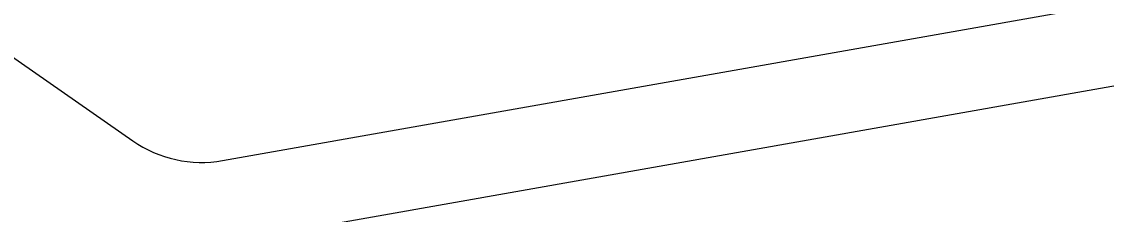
# Model space of a CAD drawing. Header units: millimetres. Extents: x -85420 to 1195317, y -69347 to 470418.
# Drawn here: x 702705.393 to 702710.351, y 53422.269 to 53423.152 of the extents above; entities that cross this region are included whole.
import ezdxf
from ezdxf import colors
from ezdxf.entities.mleader import LeaderData, LeaderLine
from ezdxf.enums import TextEntityAlignment as Align
from ezdxf.math import Vec2, Vec3

# ---------------------------------------------------------------- set-up
doc = ezdxf.new("R2018")
doc.units = ezdxf.units.MM
doc.linetypes.add('ГОСТ 2.303 4', pattern=[7, 5, -2, 0])
for name, color, linetype, lineweight in [('АР_Маркер экспликации', 239, 'Continuous', 13), ('АР_Номер помещения', 250, 'Continuous', 9), ('АР_Размеры', 175, 'Continuous', 9), ('АР_Сущ Несущая стена', 250, 'Continuous', 50)]:
    doc.layers.add(name, color=color, linetype=linetype, lineweight=lineweight)
doc.layers.add('АР_Названия помещений', color=124, linetype='Continuous', lineweight=5, plot=False)
doc.layers.add('АР_Помещения_площадь', color=19, linetype='Continuous', lineweight=9, plot=False)
doc.layers.add('ПБ_граница', color=7, linetype='ГОСТ 2.303 4', lineweight=40, true_color=0xdb0000)
doc.styles.add('ISOCPEUR', font='', dxfattribs={"height": 250})
doc.styles.get("Standard").update_dxf_attribs({"font": 'GOST.TTF'})
doc.styles.add('ГОСТ 2.304', font='CS_Gost2304.shx', dxfattribs={"oblique": 10})
doc.styles.get('ISOCPEUR').set_extended_font_data('ISOCPEUR', italic=True)

# ---------------------------------------------------------------- blocks, each defined once
blk = doc.blocks.new('_DotSmall')
at = {"color": 0, "linetype": 'ByBlock', "const_width": 0.5}
blk.add_lwpolyline([(-0.0625, 0, 1), (0.0625, 0, 1)], format="xyb", close=True, dxfattribs=at)
blk = doc.blocks.new('*U526')
at = {"color": 7, "style": 'ISOCPEUR', "width": 0.7, "flags": 1}
blk.add_attdef('КАТЕГОРИЯ', (-499.1655, -2092.1864), '', height=250, dxfattribs=at)
at = {"layer": 'АР_Номер помещения', "color": 7, "style": 'ISOCPEUR', "width": 0.7}
blk.add_attdef('НОМЕР_ПОМЕЩЕНИЯ', text='', height=300, dxfattribs=at).set_placement((-13874.5004, 6637.5515), align=Align.MIDDLE_CENTER)
at = {"layer": 'АР_Помещения_площадь', "color": 7, "lineweight": 30, "width": 0.7, "flags": 104}
blk.add_attdef('ИМЯ_ПОМЕЩЕНИЯ', text='', height=100, dxfattribs=at).set_placement((157.6277, 1217.1414), align=Align.MIDDLE_CENTER)
at = {"layer": 'АР_Помещения_площадь', "color": 7, "style": 'ISOCPEUR', "width": 0.7}
blk.add_attdef('ПЛОЩАДЬ_ПОМЕЩЕНИЯ', text='', height=200, dxfattribs=at).set_placement((-12654.5821, 407.6716), align=Align.MIDDLE_RIGHT)
blk = doc.blocks.new('*U524')
at = {"color": 7, "style": 'ISOCPEUR', "width": 0.7, "flags": 1}
blk.add_attdef('КАТЕГОРИЯ', (-499.1655, -2092.1864), '', height=250, dxfattribs=at)
at = {"layer": 'АР_Номер помещения', "color": 7, "style": 'ISOCPEUR', "width": 0.7}
blk.add_attdef('НОМЕР_ПОМЕЩЕНИЯ', text='', height=300, dxfattribs=at).set_placement((-17424.9012, 1870.773), align=Align.MIDDLE_CENTER)
at = {"layer": 'АР_Помещения_площадь', "color": 7, "lineweight": 30, "width": 0.7, "flags": 104}
blk.add_attdef('ИМЯ_ПОМЕЩЕНИЯ', text='', height=100, dxfattribs=at).set_placement((157.6277, 1217.1414), align=Align.MIDDLE_CENTER)
at = {"layer": 'АР_Помещения_площадь', "color": 7, "style": 'ISOCPEUR', "width": 0.7}
blk.add_attdef('ПЛОЩАДЬ_ПОМЕЩЕНИЯ', text='', height=200, dxfattribs=at).set_placement((-12452.8113, 399.3563), align=Align.MIDDLE_RIGHT)

msp = doc.modelspace()

# ---------------------------------------------------------------- linework, layer by layer
at = {"layer": 'АР_Размеры', "color": 5, "lineweight": 9, "ltscale": 100, "transparency": 33554687}
for points in [[(702750.7547, 53433.7881), (702711.1325, 53426.7656), (702710.7374, 53426.2002), (702710.8438, 53425.6), (702711.8043, 53425.7702), (702712.2085, 53423.4893, -0.414362), (702711.9616, 53423.1359), (702705.3588, 53421.9657, -0.414326), (702704.1574, 53422.8053), (702703.8808, 53424.366), (702704.9612, 53424.5575), (702704.8549, 53425.1577), (702704.1695, 53425.5315), (702700.808, 53424.9357, 0.551224), (702700.6131, 53424.4586), (702702.423, 53421.9315, -0.267349), (702702.5234, 53420.9021)], [(702750.7547, 53433.7881), (702711.1325, 53426.7656), (702710.7374, 53426.2002), (702710.8438, 53425.6), (702711.8043, 53425.7702), (702712.2085, 53423.4893, -0.414362), (702711.9616, 53423.1359), (702705.3588, 53421.9657, -0.414326), (702704.1574, 53422.8053), (702703.8808, 53424.366), (702704.9612, 53424.5575), (702704.8549, 53425.1577), (702704.1695, 53425.5315), (702700.808, 53424.9357, 0.551224), (702700.6131, 53424.4586), (702702.423, 53421.9315, -0.267349), (702702.5234, 53420.9021)], [(702750.7547, 53433.7881), (702711.1325, 53426.7656), (702710.7374, 53426.2002), (702710.8438, 53425.6), (702711.8043, 53425.7702), (702712.2085, 53423.4893, -0.414362), (702711.9616, 53423.1359), (702705.3588, 53421.9657, -0.414326), (702704.1574, 53422.8053), (702703.8808, 53424.366), (702704.9612, 53424.5575), (702704.8549, 53425.1577), (702704.1695, 53425.5315), (702700.808, 53424.9357, 0.551224), (702700.6131, 53424.4586), (702702.423, 53421.9315, -0.267349), (702702.5234, 53420.9021)], [(702750.7547, 53433.7881), (702711.1325, 53426.7656), (702710.7374, 53426.2002), (702710.8438, 53425.6), (702711.8043, 53425.7702), (702712.2085, 53423.4893, -0.414362), (702711.9616, 53423.1359), (702705.3588, 53421.9657, -0.414326), (702704.1574, 53422.8053), (702703.8808, 53424.366), (702704.9612, 53424.5575), (702704.8549, 53425.1577), (702704.1695, 53425.5315), (702700.808, 53424.9357, 0.551224), (702700.6131, 53424.4586), (702702.423, 53421.9315, -0.267349), (702702.5234, 53420.9021)], [(702750.7547, 53433.7881), (702711.1325, 53426.7656), (702710.7374, 53426.2002), (702710.8438, 53425.6), (702711.8043, 53425.7702), (702712.2085, 53423.4893, -0.414362), (702711.9616, 53423.1359), (702705.3588, 53421.9657, -0.414326), (702704.1574, 53422.8053), (702703.8808, 53424.366), (702704.9612, 53424.5575), (702704.8549, 53425.1577), (702704.1695, 53425.5315), (702700.808, 53424.9357, 0.551224), (702700.6131, 53424.4586), (702702.423, 53421.9315, -0.267349), (702702.5234, 53420.9021)], [(702750.7547, 53433.7881), (702711.1325, 53426.7656), (702710.7374, 53426.2002), (702710.8438, 53425.6), (702711.8043, 53425.7702), (702712.2085, 53423.4893, -0.414362), (702711.9616, 53423.1359), (702705.3588, 53421.9657, -0.414326), (702704.1574, 53422.8053), (702703.8808, 53424.366), (702704.9612, 53424.5575), (702704.8549, 53425.1577), (702704.1695, 53425.5315), (702700.808, 53424.9357, 0.551224), (702700.6131, 53424.4586), (702702.423, 53421.9315, -0.267349), (702702.5234, 53420.9021)], [(702750.7547, 53433.7881), (702711.1325, 53426.7656), (702710.7374, 53426.2002), (702710.8438, 53425.6), (702711.8043, 53425.7702), (702712.2085, 53423.4893, -0.414362), (702711.9616, 53423.1359), (702705.3588, 53421.9657, -0.414326), (702704.1574, 53422.8053), (702703.8808, 53424.366), (702704.9612, 53424.5575), (702704.8549, 53425.1577), (702704.1695, 53425.5315), (702700.808, 53424.9357, 0.551224), (702700.6131, 53424.4586), (702702.423, 53421.9315, -0.267349), (702702.5234, 53420.9021)], [(702750.7547, 53433.7881), (702711.1325, 53426.7656), (702710.7374, 53426.2002), (702710.8438, 53425.6), (702711.8043, 53425.7702), (702712.2085, 53423.4893, -0.414362), (702711.9616, 53423.1359), (702705.3588, 53421.9657, -0.414326), (702704.1574, 53422.8053), (702703.8808, 53424.366), (702704.9612, 53424.5575), (702704.8549, 53425.1577), (702704.1695, 53425.5315), (702700.808, 53424.9357, 0.551224), (702700.6131, 53424.4586), (702702.423, 53421.9315, -0.267349), (702702.5234, 53420.9021)], [(702750.7547, 53433.7881), (702711.1325, 53426.7656), (702710.7374, 53426.2002), (702710.8438, 53425.6), (702711.8043, 53425.7702), (702712.2085, 53423.4893, -0.414362), (702711.9616, 53423.1359), (702705.3588, 53421.9657, -0.414326), (702704.1574, 53422.8053), (702703.8808, 53424.366), (702704.9612, 53424.5575), (702704.8549, 53425.1577), (702704.1695, 53425.5315), (702700.808, 53424.9357, 0.551224), (702700.6131, 53424.4586), (702702.423, 53421.9315, -0.267349), (702702.5234, 53420.9021)], [(702750.7547, 53433.7881), (702711.1325, 53426.7656), (702710.7374, 53426.2002), (702710.8438, 53425.6), (702711.8043, 53425.7702), (702712.2085, 53423.4893, -0.414362), (702711.9616, 53423.1359), (702705.3588, 53421.9657, -0.414326), (702704.1574, 53422.8053), (702703.8808, 53424.366), (702704.9612, 53424.5575), (702704.8549, 53425.1577), (702704.1695, 53425.5315), (702700.808, 53424.9357, 0.551224), (702700.6131, 53424.4586), (702702.423, 53421.9315, -0.267349), (702702.5234, 53420.9021)], [(702750.7547, 53433.7881), (702711.1325, 53426.7656), (702710.7374, 53426.2002), (702710.8438, 53425.6), (702711.8043, 53425.7702), (702712.2085, 53423.4893, -0.414362), (702711.9616, 53423.1359), (702705.3588, 53421.9657, -0.414326), (702704.1574, 53422.8053), (702703.8808, 53424.366), (702704.9612, 53424.5575), (702704.8549, 53425.1577), (702704.1695, 53425.5315), (702700.808, 53424.9357, 0.551224), (702700.6131, 53424.4586), (702702.423, 53421.9315, -0.267349), (702702.5234, 53420.9021)], [(702750.7547, 53433.7881), (702711.1325, 53426.7656), (702710.7374, 53426.2002), (702710.8438, 53425.6), (702711.8043, 53425.7702), (702712.2085, 53423.4893, -0.414362), (702711.9616, 53423.1359), (702705.3588, 53421.9657, -0.414326), (702704.1574, 53422.8053), (702703.8808, 53424.366), (702704.9612, 53424.5575), (702704.8549, 53425.1577), (702704.1695, 53425.5315), (702700.808, 53424.9357, 0.551224), (702700.6131, 53424.4586), (702702.423, 53421.9315, -0.267349), (702702.5234, 53420.9021)], [(702750.7547, 53433.7881), (702711.1325, 53426.7656), (702710.7374, 53426.2002), (702710.8438, 53425.6), (702711.8043, 53425.7702), (702712.2085, 53423.4893, -0.414362), (702711.9616, 53423.1359), (702705.3588, 53421.9657, -0.414326), (702704.1574, 53422.8053), (702703.8808, 53424.366), (702704.9612, 53424.5575), (702704.8549, 53425.1577), (702704.1695, 53425.5315), (702700.808, 53424.9357, 0.551224), (702700.6131, 53424.4586), (702702.423, 53421.9315, -0.267349), (702702.5234, 53420.9021)], [(702750.7547, 53433.7881), (702711.1325, 53426.7656), (702710.7374, 53426.2002), (702710.8438, 53425.6), (702711.8043, 53425.7702), (702712.2085, 53423.4893, -0.414362), (702711.9616, 53423.1359), (702705.3588, 53421.9657, -0.414326), (702704.1574, 53422.8053), (702703.8808, 53424.366), (702704.9612, 53424.5575), (702704.8549, 53425.1577), (702704.1695, 53425.5315), (702700.808, 53424.9357, 0.551224), (702700.6131, 53424.4586), (702702.423, 53421.9315, -0.267349), (702702.5234, 53420.9021)], [(702750.7547, 53433.7881), (702711.1325, 53426.7656), (702710.7374, 53426.2002), (702710.8438, 53425.6), (702711.8043, 53425.7702), (702712.2085, 53423.4893, -0.414362), (702711.9616, 53423.1359), (702705.3588, 53421.9657, -0.414326), (702704.1574, 53422.8053), (702703.8808, 53424.366), (702704.9612, 53424.5575), (702704.8549, 53425.1577), (702704.1695, 53425.5315), (702700.808, 53424.9357, 0.551224), (702700.6131, 53424.4586), (702702.423, 53421.9315, -0.267349), (702702.5234, 53420.9021)], [(702750.7547, 53433.7881), (702711.1325, 53426.7656), (702710.7374, 53426.2002), (702710.8438, 53425.6), (702711.8043, 53425.7702), (702712.2085, 53423.4893, -0.414362), (702711.9616, 53423.1359), (702705.3588, 53421.9657, -0.414326), (702704.1574, 53422.8053), (702703.8808, 53424.366), (702704.9612, 53424.5575), (702704.8549, 53425.1577), (702704.1695, 53425.5315), (702700.808, 53424.9357, 0.551224), (702700.6131, 53424.4586), (702702.423, 53421.9315, -0.267349), (702702.5234, 53420.9021)], [(702750.7547, 53433.7881), (702711.1325, 53426.7656), (702710.7374, 53426.2002), (702710.8438, 53425.6), (702711.8043, 53425.7702), (702712.2085, 53423.4893, -0.414362), (702711.9616, 53423.1359), (702705.3588, 53421.9657, -0.414326), (702704.1574, 53422.8053), (702703.8808, 53424.366), (702704.9612, 53424.5575), (702704.8549, 53425.1577), (702704.1695, 53425.5315), (702700.808, 53424.9357, 0.551224), (702700.6131, 53424.4586), (702702.423, 53421.9315, -0.267349), (702702.5234, 53420.9021)], [(702750.7547, 53433.7881), (702711.1325, 53426.7656), (702710.7374, 53426.2002), (702710.8438, 53425.6), (702711.8043, 53425.7702), (702712.2085, 53423.4893, -0.414362), (702711.9616, 53423.1359), (702705.3588, 53421.9657, -0.414326), (702704.1574, 53422.8053), (702703.8808, 53424.366), (702704.9612, 53424.5575), (702704.8549, 53425.1577), (702704.1695, 53425.5315), (702700.808, 53424.9357, 0.551224), (702700.6131, 53424.4586), (702702.423, 53421.9315, -0.267349), (702702.5234, 53420.9021)], [(702750.7547, 53433.7881), (702711.1325, 53426.7656), (702710.7374, 53426.2002), (702710.8438, 53425.6), (702711.8043, 53425.7702), (702712.2085, 53423.4893, -0.414362), (702711.9616, 53423.1359), (702705.3588, 53421.9657, -0.414326), (702704.1574, 53422.8053), (702703.8808, 53424.366), (702704.9612, 53424.5575), (702704.8549, 53425.1577), (702704.1695, 53425.5315), (702700.808, 53424.9357, 0.551224), (702700.6131, 53424.4586), (702702.423, 53421.9315, -0.267349), (702702.5234, 53420.9021)], [(702750.7547, 53433.7881), (702711.1325, 53426.7656), (702710.7374, 53426.2002), (702710.8438, 53425.6), (702711.8043, 53425.7702), (702712.2085, 53423.4893, -0.414362), (702711.9616, 53423.1359), (702705.3588, 53421.9657, -0.414326), (702704.1574, 53422.8053), (702703.8808, 53424.366), (702704.9612, 53424.5575), (702704.8549, 53425.1577), (702704.1695, 53425.5315), (702700.808, 53424.9357, 0.551224), (702700.6131, 53424.4586), (702702.423, 53421.9315, -0.267349), (702702.5234, 53420.9021)], [(702750.7547, 53433.7881), (702711.1325, 53426.7656), (702710.7374, 53426.2002), (702710.8438, 53425.6), (702711.8043, 53425.7702), (702712.2085, 53423.4893, -0.414362), (702711.9616, 53423.1359), (702705.3588, 53421.9657, -0.414326), (702704.1574, 53422.8053), (702703.8808, 53424.366), (702704.9612, 53424.5575), (702704.8549, 53425.1577), (702704.1695, 53425.5315), (702700.808, 53424.9357, 0.551224), (702700.6131, 53424.4586), (702702.423, 53421.9315, -0.267349), (702702.5234, 53420.9021)], [(702750.7547, 53433.7881), (702711.1325, 53426.7656), (702710.7374, 53426.2002), (702710.8438, 53425.6), (702711.8043, 53425.7702), (702712.2085, 53423.4893, -0.414362), (702711.9616, 53423.1359), (702705.3588, 53421.9657, -0.414326), (702704.1574, 53422.8053), (702703.8808, 53424.366), (702704.9612, 53424.5575), (702704.8549, 53425.1577), (702704.1695, 53425.5315), (702700.808, 53424.9357, 0.551224), (702700.6131, 53424.4586), (702702.423, 53421.9315, -0.267349), (702702.5234, 53420.9021)], [(702750.7547, 53433.7881), (702711.1325, 53426.7656), (702710.7374, 53426.2002), (702710.8438, 53425.6), (702711.8043, 53425.7702), (702712.2085, 53423.4893, -0.414362), (702711.9616, 53423.1359), (702705.3588, 53421.9657, -0.414326), (702704.1574, 53422.8053), (702703.8808, 53424.366), (702704.9612, 53424.5575), (702704.8549, 53425.1577), (702704.1695, 53425.5315), (702700.808, 53424.9357, 0.551224), (702700.6131, 53424.4586), (702702.423, 53421.9315, -0.267349), (702702.5234, 53420.9021)], [(702750.7547, 53433.7881), (702711.1325, 53426.7656), (702710.7374, 53426.2002), (702710.8438, 53425.6), (702711.8043, 53425.7702), (702712.2085, 53423.4893, -0.414362), (702711.9616, 53423.1359), (702705.3588, 53421.9657, -0.414326), (702704.1574, 53422.8053), (702703.8808, 53424.366), (702704.9612, 53424.5575), (702704.8549, 53425.1577), (702704.1695, 53425.5315), (702700.808, 53424.9357, 0.551224), (702700.6131, 53424.4586), (702702.423, 53421.9315, -0.267349), (702702.5234, 53420.9021)], [(702750.7547, 53433.7881), (702711.1325, 53426.7656), (702710.7374, 53426.2002), (702710.8438, 53425.6), (702711.8043, 53425.7702), (702712.2085, 53423.4893, -0.414362), (702711.9616, 53423.1359), (702705.3588, 53421.9657, -0.414326), (702704.1574, 53422.8053), (702703.8808, 53424.366), (702704.9612, 53424.5575), (702704.8549, 53425.1577), (702704.1695, 53425.5315), (702700.808, 53424.9357, 0.551224), (702700.6131, 53424.4586), (702702.423, 53421.9315, -0.267349), (702702.5234, 53420.9021)], [(702750.7547, 53433.7881), (702711.1325, 53426.7656), (702710.7374, 53426.2002), (702710.8438, 53425.6), (702711.8043, 53425.7702), (702712.2085, 53423.4893, -0.414362), (702711.9616, 53423.1359), (702705.3588, 53421.9657, -0.414326), (702704.1574, 53422.8053), (702703.8808, 53424.366), (702704.9612, 53424.5575), (702704.8549, 53425.1577), (702704.1695, 53425.5315), (702700.808, 53424.9357, 0.551224), (702700.6131, 53424.4586), (702702.423, 53421.9315, -0.267349), (702702.5234, 53420.9021)], [(702750.7547, 53433.7881), (702711.1325, 53426.7656), (702710.7374, 53426.2002), (702710.8438, 53425.6), (702711.8043, 53425.7702), (702712.2085, 53423.4893, -0.414362), (702711.9616, 53423.1359), (702705.3588, 53421.9657, -0.414326), (702704.1574, 53422.8053), (702703.8808, 53424.366), (702704.9612, 53424.5575), (702704.8549, 53425.1577), (702704.1695, 53425.5315), (702700.808, 53424.9357, 0.551224), (702700.6131, 53424.4586), (702702.423, 53421.9315, -0.267349), (702702.5234, 53420.9021)], [(702750.7547, 53433.7881), (702711.1325, 53426.7656), (702710.7374, 53426.2002), (702710.8438, 53425.6), (702711.8043, 53425.7702), (702712.2085, 53423.4893, -0.414362), (702711.9616, 53423.1359), (702705.3588, 53421.9657, -0.414326), (702704.1574, 53422.8053), (702703.8808, 53424.366), (702704.9612, 53424.5575), (702704.8549, 53425.1577), (702704.1695, 53425.5315), (702700.808, 53424.9357, 0.551224), (702700.6131, 53424.4586), (702702.423, 53421.9315, -0.267349), (702702.5234, 53420.9021)], [(702750.7547, 53433.7881), (702711.1325, 53426.7656), (702710.7374, 53426.2002), (702710.8438, 53425.6), (702711.8043, 53425.7702), (702712.2085, 53423.4893, -0.414362), (702711.9616, 53423.1359), (702705.3588, 53421.9657, -0.414326), (702704.1574, 53422.8053), (702703.8808, 53424.366), (702704.9612, 53424.5575), (702704.8549, 53425.1577), (702704.1695, 53425.5315), (702700.808, 53424.9357, 0.551224), (702700.6131, 53424.4586), (702702.423, 53421.9315, -0.267349), (702702.5234, 53420.9021)], [(702750.7547, 53433.7881), (702711.1325, 53426.7656), (702710.7374, 53426.2002), (702710.8438, 53425.6), (702711.8043, 53425.7702), (702712.2085, 53423.4893, -0.414362), (702711.9616, 53423.1359), (702705.3588, 53421.9657, -0.414326), (702704.1574, 53422.8053), (702703.8808, 53424.366), (702704.9612, 53424.5575), (702704.8549, 53425.1577), (702704.1695, 53425.5315), (702700.808, 53424.9357, 0.551224), (702700.6131, 53424.4586), (702702.423, 53421.9315, -0.267349), (702702.5234, 53420.9021)], [(702750.7547, 53433.7881), (702711.1325, 53426.7656), (702710.7374, 53426.2002), (702710.8438, 53425.6), (702711.8043, 53425.7702), (702712.2085, 53423.4893, -0.414362), (702711.9616, 53423.1359), (702705.3588, 53421.9657, -0.414326), (702704.1574, 53422.8053), (702703.8808, 53424.366), (702704.9612, 53424.5575), (702704.8549, 53425.1577), (702704.1695, 53425.5315), (702700.808, 53424.9357, 0.551224), (702700.6131, 53424.4586), (702702.423, 53421.9315, -0.267349), (702702.5234, 53420.9021)], [(702750.7547, 53433.7881), (702711.1325, 53426.7656), (702710.7374, 53426.2002), (702710.8438, 53425.6), (702711.8043, 53425.7702), (702712.2085, 53423.4893, -0.414362), (702711.9616, 53423.1359), (702705.3588, 53421.9657, -0.414326), (702704.1574, 53422.8053), (702703.8808, 53424.366), (702704.9612, 53424.5575), (702704.8549, 53425.1577), (702704.1695, 53425.5315), (702700.808, 53424.9357, 0.551224), (702700.6131, 53424.4586), (702702.423, 53421.9315, -0.267349), (702702.5234, 53420.9021)], [(702750.7547, 53433.7881), (702711.1325, 53426.7656), (702710.7374, 53426.2002), (702710.8438, 53425.6), (702711.8043, 53425.7702), (702712.2085, 53423.4893, -0.414362), (702711.9616, 53423.1359), (702705.3588, 53421.9657, -0.414326), (702704.1574, 53422.8053), (702703.8808, 53424.366), (702704.9612, 53424.5575), (702704.8549, 53425.1577), (702704.1695, 53425.5315), (702700.808, 53424.9357, 0.551224), (702700.6131, 53424.4586), (702702.423, 53421.9315, -0.267349), (702702.5234, 53420.9021)], [(702750.7547, 53433.7881), (702711.1325, 53426.7656), (702710.7374, 53426.2002), (702710.8438, 53425.6), (702711.8043, 53425.7702), (702712.2085, 53423.4893, -0.414362), (702711.9616, 53423.1359), (702705.3588, 53421.9657, -0.414326), (702704.1574, 53422.8053), (702703.8808, 53424.366), (702704.9612, 53424.5575), (702704.8549, 53425.1577), (702704.1695, 53425.5315), (702700.808, 53424.9357, 0.551224), (702700.6131, 53424.4586), (702702.423, 53421.9315, -0.267349), (702702.5234, 53420.9021)], [(702750.7547, 53433.7881), (702711.1325, 53426.7656), (702710.7374, 53426.2002), (702710.8438, 53425.6), (702711.8043, 53425.7702), (702712.2085, 53423.4893, -0.414362), (702711.9616, 53423.1359), (702705.3588, 53421.9657, -0.414326), (702704.1574, 53422.8053), (702703.8808, 53424.366), (702704.9612, 53424.5575), (702704.8549, 53425.1577), (702704.1695, 53425.5315), (702700.808, 53424.9357, 0.551224), (702700.6131, 53424.4586), (702702.423, 53421.9315, -0.267349), (702702.5234, 53420.9021)], [(702750.7547, 53433.7881), (702711.1325, 53426.7656), (702710.7374, 53426.2002), (702710.8438, 53425.6), (702711.8043, 53425.7702), (702712.2085, 53423.4893, -0.414362), (702711.9616, 53423.1359), (702705.3588, 53421.9657, -0.414326), (702704.1574, 53422.8053), (702703.8808, 53424.366), (702704.9612, 53424.5575), (702704.8549, 53425.1577), (702704.1695, 53425.5315), (702700.808, 53424.9357, 0.551224), (702700.6131, 53424.4586), (702702.423, 53421.9315, -0.267349), (702702.5234, 53420.9021)], [(702750.7547, 53433.7881), (702711.1325, 53426.7656), (702710.7374, 53426.2002), (702710.8438, 53425.6), (702711.8043, 53425.7702), (702712.2085, 53423.4893, -0.414362), (702711.9616, 53423.1359), (702705.3588, 53421.9657, -0.414326), (702704.1574, 53422.8053), (702703.8808, 53424.366), (702704.9612, 53424.5575), (702704.8549, 53425.1577), (702704.1695, 53425.5315), (702700.808, 53424.9357, 0.551224), (702700.6131, 53424.4586), (702702.423, 53421.9315, -0.267349), (702702.5234, 53420.9021)], [(702750.7547, 53433.7881), (702711.1325, 53426.7656), (702710.7374, 53426.2002), (702710.8438, 53425.6), (702711.8043, 53425.7702), (702712.2085, 53423.4893, -0.414362), (702711.9616, 53423.1359), (702705.3588, 53421.9657, -0.414326), (702704.1574, 53422.8053), (702703.8808, 53424.366), (702704.9612, 53424.5575), (702704.8549, 53425.1577), (702704.1695, 53425.5315), (702700.808, 53424.9357, 0.551224), (702700.6131, 53424.4586), (702702.423, 53421.9315, -0.267349), (702702.5234, 53420.9021)], [(702750.7547, 53433.7881), (702711.1325, 53426.7656), (702710.7374, 53426.2002), (702710.8438, 53425.6), (702711.8043, 53425.7702), (702712.2085, 53423.4893, -0.414362), (702711.9616, 53423.1359), (702705.3588, 53421.9657, -0.414326), (702704.1574, 53422.8053), (702703.8808, 53424.366), (702704.9612, 53424.5575), (702704.8549, 53425.1577), (702704.1695, 53425.5315), (702700.808, 53424.9357, 0.551224), (702700.6131, 53424.4586), (702702.423, 53421.9315, -0.267349), (702702.5234, 53420.9021)], [(702750.7547, 53433.7881), (702711.1325, 53426.7656), (702710.7374, 53426.2002), (702710.8438, 53425.6), (702711.8043, 53425.7702), (702712.2085, 53423.4893, -0.414362), (702711.9616, 53423.1359), (702705.3588, 53421.9657, -0.414326), (702704.1574, 53422.8053), (702703.8808, 53424.366), (702704.9612, 53424.5575), (702704.8549, 53425.1577), (702704.1695, 53425.5315), (702700.808, 53424.9357, 0.551224), (702700.6131, 53424.4586), (702702.423, 53421.9315, -0.267349), (702702.5234, 53420.9021)], [(702750.7547, 53433.7881), (702711.1325, 53426.7656), (702710.7374, 53426.2002), (702710.8438, 53425.6), (702711.8043, 53425.7702), (702712.2085, 53423.4893, -0.414362), (702711.9616, 53423.1359), (702705.3588, 53421.9657, -0.414326), (702704.1574, 53422.8053), (702703.8808, 53424.366), (702704.9612, 53424.5575), (702704.8549, 53425.1577), (702704.1695, 53425.5315), (702700.808, 53424.9357, 0.551224), (702700.6131, 53424.4586), (702702.423, 53421.9315, -0.267349), (702702.5234, 53420.9021)], [(702750.7547, 53433.7881), (702711.1325, 53426.7656), (702710.7374, 53426.2002), (702710.8438, 53425.6), (702711.8043, 53425.7702), (702712.2085, 53423.4893, -0.414362), (702711.9616, 53423.1359), (702705.3588, 53421.9657, -0.414326), (702704.1574, 53422.8053), (702703.8808, 53424.366), (702704.9612, 53424.5575), (702704.8549, 53425.1577), (702704.1695, 53425.5315), (702700.808, 53424.9357, 0.551224), (702700.6131, 53424.4586), (702702.423, 53421.9315, -0.267349), (702702.5234, 53420.9021)], [(702699.9187, 53424.6308), (702703.6403, 53425.2904, 0.228696), (702703.9411, 53425.5074, -0.319049), (702704.3845, 53425.7256, -0.319002), (702704.7365, 53425.3788), (702704.9493, 53424.1783, -0.4144), (702704.8011, 53423.9663), (702704.561, 53423.9237, 0.668339), (702704.4882, 53423.5937), (702705.9015, 53422.606, 0.198883), (702706.3115, 53422.5154), (702710.3932, 53423.2389, 0.198883), (702710.7472, 53423.4648), (702711.7348, 53424.8781, 0.668339), (702711.553, 53425.163), (702711.3129, 53425.1204, -0.4144), (702711.1009, 53425.2686), (702710.8882, 53426.4691, -0.710202), (702711.591, 53426.8633, 0.228696), (702711.948, 53426.7628), (702721.1216, 53428.3887, 0.414362)], [(702699.9187, 53424.6308), (702703.6403, 53425.2904, 0.228696), (702703.9411, 53425.5074, -0.319049), (702704.3845, 53425.7256, -0.319002), (702704.7365, 53425.3788), (702704.9493, 53424.1783, -0.4144), (702704.8011, 53423.9663), (702704.561, 53423.9237, 0.668339), (702704.4882, 53423.5937), (702705.9015, 53422.606, 0.198883), (702706.3115, 53422.5154), (702710.3932, 53423.2389, 0.198883), (702710.7472, 53423.4648), (702711.7348, 53424.8781, 0.668339), (702711.553, 53425.163), (702711.3129, 53425.1204, -0.4144), (702711.1009, 53425.2686), (702710.8882, 53426.4691, -0.710202), (702711.591, 53426.8633, 0.228696), (702711.948, 53426.7628), (702721.1216, 53428.3887, 0.414362)], [(702699.9187, 53424.6308), (702703.6403, 53425.2904, 0.228696), (702703.9411, 53425.5074, -0.319049), (702704.3845, 53425.7256, -0.319002), (702704.7365, 53425.3788), (702704.9493, 53424.1783, -0.4144), (702704.8011, 53423.9663), (702704.561, 53423.9237, 0.668339), (702704.4882, 53423.5937), (702705.9015, 53422.606, 0.198883), (702706.3115, 53422.5154), (702710.3932, 53423.2389, 0.198883), (702710.7472, 53423.4648), (702711.7348, 53424.8781, 0.668339), (702711.553, 53425.163), (702711.3129, 53425.1204, -0.4144), (702711.1009, 53425.2686), (702710.8882, 53426.4691, -0.710202), (702711.591, 53426.8633, 0.228696), (702711.948, 53426.7628), (702721.1216, 53428.3887, 0.414362)], [(702699.9187, 53424.6308), (702703.6403, 53425.2904, 0.228696), (702703.9411, 53425.5074, -0.319049), (702704.3845, 53425.7256, -0.319002), (702704.7365, 53425.3788), (702704.9493, 53424.1783, -0.4144), (702704.8011, 53423.9663), (702704.561, 53423.9237, 0.668339), (702704.4882, 53423.5937), (702705.9015, 53422.606, 0.198883), (702706.3115, 53422.5154), (702710.3932, 53423.2389, 0.198883), (702710.7472, 53423.4648), (702711.7348, 53424.8781, 0.668339), (702711.553, 53425.163), (702711.3129, 53425.1204, -0.4144), (702711.1009, 53425.2686), (702710.8882, 53426.4691, -0.710202), (702711.591, 53426.8633, 0.228696), (702711.948, 53426.7628), (702721.1216, 53428.3887, 0.414362)], [(702699.9187, 53424.6308), (702703.6403, 53425.2904, 0.228696), (702703.9411, 53425.5074, -0.319049), (702704.3845, 53425.7256, -0.319002), (702704.7365, 53425.3788), (702704.9493, 53424.1783, -0.4144), (702704.8011, 53423.9663), (702704.561, 53423.9237, 0.668339), (702704.4882, 53423.5937), (702705.9015, 53422.606, 0.198883), (702706.3115, 53422.5154), (702710.3932, 53423.2389, 0.198883), (702710.7472, 53423.4648), (702711.7348, 53424.8781, 0.668339), (702711.553, 53425.163), (702711.3129, 53425.1204, -0.4144), (702711.1009, 53425.2686), (702710.8882, 53426.4691, -0.710202), (702711.591, 53426.8633, 0.228696), (702711.948, 53426.7628), (702721.1216, 53428.3887, 0.414362)], [(702699.9187, 53424.6308), (702703.6403, 53425.2904, 0.228696), (702703.9411, 53425.5074, -0.319049), (702704.3845, 53425.7256, -0.319002), (702704.7365, 53425.3788), (702704.9493, 53424.1783, -0.4144), (702704.8011, 53423.9663), (702704.561, 53423.9237, 0.668339), (702704.4882, 53423.5937), (702705.9015, 53422.606, 0.198883), (702706.3115, 53422.5154), (702710.3932, 53423.2389, 0.198883), (702710.7472, 53423.4648), (702711.7348, 53424.8781, 0.668339), (702711.553, 53425.163), (702711.3129, 53425.1204, -0.4144), (702711.1009, 53425.2686), (702710.8882, 53426.4691, -0.710202), (702711.591, 53426.8633, 0.228696), (702711.948, 53426.7628), (702721.1216, 53428.3887, 0.414362)], [(702699.9187, 53424.6308), (702703.6403, 53425.2904, 0.228696), (702703.9411, 53425.5074, -0.319049), (702704.3845, 53425.7256, -0.319002), (702704.7365, 53425.3788), (702704.9493, 53424.1783, -0.4144), (702704.8011, 53423.9663), (702704.561, 53423.9237, 0.668339), (702704.4882, 53423.5937), (702705.9015, 53422.606, 0.198883), (702706.3115, 53422.5154), (702710.3932, 53423.2389, 0.198883), (702710.7472, 53423.4648), (702711.7348, 53424.8781, 0.668339), (702711.553, 53425.163), (702711.3129, 53425.1204, -0.4144), (702711.1009, 53425.2686), (702710.8882, 53426.4691, -0.710202), (702711.591, 53426.8633, 0.228696), (702711.948, 53426.7628), (702721.1216, 53428.3887, 0.414362)], [(702699.9187, 53424.6308), (702703.6403, 53425.2904, 0.228696), (702703.9411, 53425.5074, -0.319049), (702704.3845, 53425.7256, -0.319002), (702704.7365, 53425.3788), (702704.9493, 53424.1783, -0.4144), (702704.8011, 53423.9663), (702704.561, 53423.9237, 0.668339), (702704.4882, 53423.5937), (702705.9015, 53422.606, 0.198883), (702706.3115, 53422.5154), (702710.3932, 53423.2389, 0.198883), (702710.7472, 53423.4648), (702711.7348, 53424.8781, 0.668339), (702711.553, 53425.163), (702711.3129, 53425.1204, -0.4144), (702711.1009, 53425.2686), (702710.8882, 53426.4691, -0.710202), (702711.591, 53426.8633, 0.228696), (702711.948, 53426.7628), (702721.1216, 53428.3887, 0.414362)], [(702699.9187, 53424.6308), (702703.6403, 53425.2904, 0.228696), (702703.9411, 53425.5074, -0.319049), (702704.3845, 53425.7256, -0.319002), (702704.7365, 53425.3788), (702704.9493, 53424.1783, -0.4144), (702704.8011, 53423.9663), (702704.561, 53423.9237, 0.668339), (702704.4882, 53423.5937), (702705.9015, 53422.606, 0.198883), (702706.3115, 53422.5154), (702710.3932, 53423.2389, 0.198883), (702710.7472, 53423.4648), (702711.7348, 53424.8781, 0.668339), (702711.553, 53425.163), (702711.3129, 53425.1204, -0.4144), (702711.1009, 53425.2686), (702710.8882, 53426.4691, -0.710202), (702711.591, 53426.8633, 0.228696), (702711.948, 53426.7628), (702721.1216, 53428.3887, 0.414362)], [(702699.9187, 53424.6308), (702703.6403, 53425.2904, 0.228696), (702703.9411, 53425.5074, -0.319049), (702704.3845, 53425.7256, -0.319002), (702704.7365, 53425.3788), (702704.9493, 53424.1783, -0.4144), (702704.8011, 53423.9663), (702704.561, 53423.9237, 0.668339), (702704.4882, 53423.5937), (702705.9015, 53422.606, 0.198883), (702706.3115, 53422.5154), (702710.3932, 53423.2389, 0.198883), (702710.7472, 53423.4648), (702711.7348, 53424.8781, 0.668339), (702711.553, 53425.163), (702711.3129, 53425.1204, -0.4144), (702711.1009, 53425.2686), (702710.8882, 53426.4691, -0.710202), (702711.591, 53426.8633, 0.228696), (702711.948, 53426.7628), (702721.1216, 53428.3887, 0.414362)], [(702699.9187, 53424.6308), (702703.6403, 53425.2904, 0.228696), (702703.9411, 53425.5074, -0.319049), (702704.3845, 53425.7256, -0.319002), (702704.7365, 53425.3788), (702704.9493, 53424.1783, -0.4144), (702704.8011, 53423.9663), (702704.561, 53423.9237, 0.668339), (702704.4882, 53423.5937), (702705.9015, 53422.606, 0.198883), (702706.3115, 53422.5154), (702710.3932, 53423.2389, 0.198883), (702710.7472, 53423.4648), (702711.7348, 53424.8781, 0.668339), (702711.553, 53425.163), (702711.3129, 53425.1204, -0.4144), (702711.1009, 53425.2686), (702710.8882, 53426.4691, -0.710202), (702711.591, 53426.8633, 0.228696), (702711.948, 53426.7628), (702721.1216, 53428.3887, 0.414362)], [(702699.9187, 53424.6308), (702703.6403, 53425.2904, 0.228696), (702703.9411, 53425.5074, -0.319049), (702704.3845, 53425.7256, -0.319002), (702704.7365, 53425.3788), (702704.9493, 53424.1783, -0.4144), (702704.8011, 53423.9663), (702704.561, 53423.9237, 0.668339), (702704.4882, 53423.5937), (702705.9015, 53422.606, 0.198883), (702706.3115, 53422.5154), (702710.3932, 53423.2389, 0.198883), (702710.7472, 53423.4648), (702711.7348, 53424.8781, 0.668339), (702711.553, 53425.163), (702711.3129, 53425.1204, -0.4144), (702711.1009, 53425.2686), (702710.8882, 53426.4691, -0.710202), (702711.591, 53426.8633, 0.228696), (702711.948, 53426.7628), (702721.1216, 53428.3887, 0.414362)], [(702699.9187, 53424.6308), (702703.6403, 53425.2904, 0.228696), (702703.9411, 53425.5074, -0.319049), (702704.3845, 53425.7256, -0.319002), (702704.7365, 53425.3788), (702704.9493, 53424.1783, -0.4144), (702704.8011, 53423.9663), (702704.561, 53423.9237, 0.668339), (702704.4882, 53423.5937), (702705.9015, 53422.606, 0.198883), (702706.3115, 53422.5154), (702710.3932, 53423.2389, 0.198883), (702710.7472, 53423.4648), (702711.7348, 53424.8781, 0.668339), (702711.553, 53425.163), (702711.3129, 53425.1204, -0.4144), (702711.1009, 53425.2686), (702710.8882, 53426.4691, -0.710202), (702711.591, 53426.8633, 0.228696), (702711.948, 53426.7628), (702721.1216, 53428.3887, 0.414362)], [(702699.9187, 53424.6308), (702703.6403, 53425.2904, 0.228696), (702703.9411, 53425.5074, -0.319049), (702704.3845, 53425.7256, -0.319002), (702704.7365, 53425.3788), (702704.9493, 53424.1783, -0.4144), (702704.8011, 53423.9663), (702704.561, 53423.9237, 0.668339), (702704.4882, 53423.5937), (702705.9015, 53422.606, 0.198883), (702706.3115, 53422.5154), (702710.3932, 53423.2389, 0.198883), (702710.7472, 53423.4648), (702711.7348, 53424.8781, 0.668339), (702711.553, 53425.163), (702711.3129, 53425.1204, -0.4144), (702711.1009, 53425.2686), (702710.8882, 53426.4691, -0.710202), (702711.591, 53426.8633, 0.228696), (702711.948, 53426.7628), (702721.1216, 53428.3887, 0.414362)], [(702699.9187, 53424.6308), (702703.6403, 53425.2904, 0.228696), (702703.9411, 53425.5074, -0.319049), (702704.3845, 53425.7256, -0.319002), (702704.7365, 53425.3788), (702704.9493, 53424.1783, -0.4144), (702704.8011, 53423.9663), (702704.561, 53423.9237, 0.668339), (702704.4882, 53423.5937), (702705.9015, 53422.606, 0.198883), (702706.3115, 53422.5154), (702710.3932, 53423.2389, 0.198883), (702710.7472, 53423.4648), (702711.7348, 53424.8781, 0.668339), (702711.553, 53425.163), (702711.3129, 53425.1204, -0.4144), (702711.1009, 53425.2686), (702710.8882, 53426.4691, -0.710202), (702711.591, 53426.8633, 0.228696), (702711.948, 53426.7628), (702721.1216, 53428.3887, 0.414362)], [(702699.9187, 53424.6308), (702703.6403, 53425.2904, 0.228696), (702703.9411, 53425.5074, -0.319049), (702704.3845, 53425.7256, -0.319002), (702704.7365, 53425.3788), (702704.9493, 53424.1783, -0.4144), (702704.8011, 53423.9663), (702704.561, 53423.9237, 0.668339), (702704.4882, 53423.5937), (702705.9015, 53422.606, 0.198883), (702706.3115, 53422.5154), (702710.3932, 53423.2389, 0.198883), (702710.7472, 53423.4648), (702711.7348, 53424.8781, 0.668339), (702711.553, 53425.163), (702711.3129, 53425.1204, -0.4144), (702711.1009, 53425.2686), (702710.8882, 53426.4691, -0.710202), (702711.591, 53426.8633, 0.228696), (702711.948, 53426.7628), (702721.1216, 53428.3887, 0.414362)], [(702699.9187, 53424.6308), (702703.6403, 53425.2904, 0.228696), (702703.9411, 53425.5074, -0.319049), (702704.3845, 53425.7256, -0.319002), (702704.7365, 53425.3788), (702704.9493, 53424.1783, -0.4144), (702704.8011, 53423.9663), (702704.561, 53423.9237, 0.668339), (702704.4882, 53423.5937), (702705.9015, 53422.606, 0.198883), (702706.3115, 53422.5154), (702710.3932, 53423.2389, 0.198883), (702710.7472, 53423.4648), (702711.7348, 53424.8781, 0.668339), (702711.553, 53425.163), (702711.3129, 53425.1204, -0.4144), (702711.1009, 53425.2686), (702710.8882, 53426.4691, -0.710202), (702711.591, 53426.8633, 0.228696), (702711.948, 53426.7628), (702721.1216, 53428.3887, 0.414362)], [(702699.9187, 53424.6308), (702703.6403, 53425.2904, 0.228696), (702703.9411, 53425.5074, -0.319049), (702704.3845, 53425.7256, -0.319002), (702704.7365, 53425.3788), (702704.9493, 53424.1783, -0.4144), (702704.8011, 53423.9663), (702704.561, 53423.9237, 0.668339), (702704.4882, 53423.5937), (702705.9015, 53422.606, 0.198883), (702706.3115, 53422.5154), (702710.3932, 53423.2389, 0.198883), (702710.7472, 53423.4648), (702711.7348, 53424.8781, 0.668339), (702711.553, 53425.163), (702711.3129, 53425.1204, -0.4144), (702711.1009, 53425.2686), (702710.8882, 53426.4691, -0.710202), (702711.591, 53426.8633, 0.228696), (702711.948, 53426.7628), (702721.1216, 53428.3887, 0.414362)], [(702699.9187, 53424.6308), (702703.6403, 53425.2904, 0.228696), (702703.9411, 53425.5074, -0.319049), (702704.3845, 53425.7256, -0.319002), (702704.7365, 53425.3788), (702704.9493, 53424.1783, -0.4144), (702704.8011, 53423.9663), (702704.561, 53423.9237, 0.668339), (702704.4882, 53423.5937), (702705.9015, 53422.606, 0.198883), (702706.3115, 53422.5154), (702710.3932, 53423.2389, 0.198883), (702710.7472, 53423.4648), (702711.7348, 53424.8781, 0.668339), (702711.553, 53425.163), (702711.3129, 53425.1204, -0.4144), (702711.1009, 53425.2686), (702710.8882, 53426.4691, -0.710202), (702711.591, 53426.8633, 0.228696), (702711.948, 53426.7628), (702721.1216, 53428.3887, 0.414362)], [(702699.9187, 53424.6308), (702703.6403, 53425.2904, 0.228696), (702703.9411, 53425.5074, -0.319049), (702704.3845, 53425.7256, -0.319002), (702704.7365, 53425.3788), (702704.9493, 53424.1783, -0.4144), (702704.8011, 53423.9663), (702704.561, 53423.9237, 0.668339), (702704.4882, 53423.5937), (702705.9015, 53422.606, 0.198883), (702706.3115, 53422.5154), (702710.3932, 53423.2389, 0.198883), (702710.7472, 53423.4648), (702711.7348, 53424.8781, 0.668339), (702711.553, 53425.163), (702711.3129, 53425.1204, -0.4144), (702711.1009, 53425.2686), (702710.8882, 53426.4691, -0.710202), (702711.591, 53426.8633, 0.228696), (702711.948, 53426.7628), (702721.1216, 53428.3887, 0.414362)], [(702699.9187, 53424.6308), (702703.6403, 53425.2904, 0.228696), (702703.9411, 53425.5074, -0.319049), (702704.3845, 53425.7256, -0.319002), (702704.7365, 53425.3788), (702704.9493, 53424.1783, -0.4144), (702704.8011, 53423.9663), (702704.561, 53423.9237, 0.668339), (702704.4882, 53423.5937), (702705.9015, 53422.606, 0.198883), (702706.3115, 53422.5154), (702710.3932, 53423.2389, 0.198883), (702710.7472, 53423.4648), (702711.7348, 53424.8781, 0.668339), (702711.553, 53425.163), (702711.3129, 53425.1204, -0.4144), (702711.1009, 53425.2686), (702710.8882, 53426.4691, -0.710202), (702711.591, 53426.8633, 0.228696), (702711.948, 53426.7628), (702721.1216, 53428.3887, 0.414362)], [(702699.9187, 53424.6308), (702703.6403, 53425.2904, 0.228696), (702703.9411, 53425.5074, -0.319049), (702704.3845, 53425.7256, -0.319002), (702704.7365, 53425.3788), (702704.9493, 53424.1783, -0.4144), (702704.8011, 53423.9663), (702704.561, 53423.9237, 0.668339), (702704.4882, 53423.5937), (702705.9015, 53422.606, 0.198883), (702706.3115, 53422.5154), (702710.3932, 53423.2389, 0.198883), (702710.7472, 53423.4648), (702711.7348, 53424.8781, 0.668339), (702711.553, 53425.163), (702711.3129, 53425.1204, -0.4144), (702711.1009, 53425.2686), (702710.8882, 53426.4691, -0.710202), (702711.591, 53426.8633, 0.228696), (702711.948, 53426.7628), (702721.1216, 53428.3887, 0.414362)], [(702699.9187, 53424.6308), (702703.6403, 53425.2904, 0.228696), (702703.9411, 53425.5074, -0.319049), (702704.3845, 53425.7256, -0.319002), (702704.7365, 53425.3788), (702704.9493, 53424.1783, -0.4144), (702704.8011, 53423.9663), (702704.561, 53423.9237, 0.668339), (702704.4882, 53423.5937), (702705.9015, 53422.606, 0.198883), (702706.3115, 53422.5154), (702710.3932, 53423.2389, 0.198883), (702710.7472, 53423.4648), (702711.7348, 53424.8781, 0.668339), (702711.553, 53425.163), (702711.3129, 53425.1204, -0.4144), (702711.1009, 53425.2686), (702710.8882, 53426.4691, -0.710202), (702711.591, 53426.8633, 0.228696), (702711.948, 53426.7628), (702721.1216, 53428.3887, 0.414362)], [(702699.9187, 53424.6308), (702703.6403, 53425.2904, 0.228696), (702703.9411, 53425.5074, -0.319049), (702704.3845, 53425.7256, -0.319002), (702704.7365, 53425.3788), (702704.9493, 53424.1783, -0.4144), (702704.8011, 53423.9663), (702704.561, 53423.9237, 0.668339), (702704.4882, 53423.5937), (702705.9015, 53422.606, 0.198883), (702706.3115, 53422.5154), (702710.3932, 53423.2389, 0.198883), (702710.7472, 53423.4648), (702711.7348, 53424.8781, 0.668339), (702711.553, 53425.163), (702711.3129, 53425.1204, -0.4144), (702711.1009, 53425.2686), (702710.8882, 53426.4691, -0.710202), (702711.591, 53426.8633, 0.228696), (702711.948, 53426.7628), (702721.1216, 53428.3887, 0.414362)], [(702699.9187, 53424.6308), (702703.6403, 53425.2904, 0.228696), (702703.9411, 53425.5074, -0.319049), (702704.3845, 53425.7256, -0.319002), (702704.7365, 53425.3788), (702704.9493, 53424.1783, -0.4144), (702704.8011, 53423.9663), (702704.561, 53423.9237, 0.668339), (702704.4882, 53423.5937), (702705.9015, 53422.606, 0.198883), (702706.3115, 53422.5154), (702710.3932, 53423.2389, 0.198883), (702710.7472, 53423.4648), (702711.7348, 53424.8781, 0.668339), (702711.553, 53425.163), (702711.3129, 53425.1204, -0.4144), (702711.1009, 53425.2686), (702710.8882, 53426.4691, -0.710202), (702711.591, 53426.8633, 0.228696), (702711.948, 53426.7628), (702721.1216, 53428.3887, 0.414362)], [(702699.9187, 53424.6308), (702703.6403, 53425.2904, 0.228696), (702703.9411, 53425.5074, -0.319049), (702704.3845, 53425.7256, -0.319002), (702704.7365, 53425.3788), (702704.9493, 53424.1783, -0.4144), (702704.8011, 53423.9663), (702704.561, 53423.9237, 0.668339), (702704.4882, 53423.5937), (702705.9015, 53422.606, 0.198883), (702706.3115, 53422.5154), (702710.3932, 53423.2389, 0.198883), (702710.7472, 53423.4648), (702711.7348, 53424.8781, 0.668339), (702711.553, 53425.163), (702711.3129, 53425.1204, -0.4144), (702711.1009, 53425.2686), (702710.8882, 53426.4691, -0.710202), (702711.591, 53426.8633, 0.228696), (702711.948, 53426.7628), (702721.1216, 53428.3887, 0.414362)], [(702699.9187, 53424.6308), (702703.6403, 53425.2904, 0.228696), (702703.9411, 53425.5074, -0.319049), (702704.3845, 53425.7256, -0.319002), (702704.7365, 53425.3788), (702704.9493, 53424.1783, -0.4144), (702704.8011, 53423.9663), (702704.561, 53423.9237, 0.668339), (702704.4882, 53423.5937), (702705.9015, 53422.606, 0.198883), (702706.3115, 53422.5154), (702710.3932, 53423.2389, 0.198883), (702710.7472, 53423.4648), (702711.7348, 53424.8781, 0.668339), (702711.553, 53425.163), (702711.3129, 53425.1204, -0.4144), (702711.1009, 53425.2686), (702710.8882, 53426.4691, -0.710202), (702711.591, 53426.8633, 0.228696), (702711.948, 53426.7628), (702721.1216, 53428.3887, 0.414362)], [(702699.9187, 53424.6308), (702703.6403, 53425.2904, 0.228696), (702703.9411, 53425.5074, -0.319049), (702704.3845, 53425.7256, -0.319002), (702704.7365, 53425.3788), (702704.9493, 53424.1783, -0.4144), (702704.8011, 53423.9663), (702704.561, 53423.9237, 0.668339), (702704.4882, 53423.5937), (702705.9015, 53422.606, 0.198883), (702706.3115, 53422.5154), (702710.3932, 53423.2389, 0.198883), (702710.7472, 53423.4648), (702711.7348, 53424.8781, 0.668339), (702711.553, 53425.163), (702711.3129, 53425.1204, -0.4144), (702711.1009, 53425.2686), (702710.8882, 53426.4691, -0.710202), (702711.591, 53426.8633, 0.228696), (702711.948, 53426.7628), (702721.1216, 53428.3887, 0.414362)], [(702699.9187, 53424.6308), (702703.6403, 53425.2904, 0.228696), (702703.9411, 53425.5074, -0.319049), (702704.3845, 53425.7256, -0.319002), (702704.7365, 53425.3788), (702704.9493, 53424.1783, -0.4144), (702704.8011, 53423.9663), (702704.561, 53423.9237, 0.668339), (702704.4882, 53423.5937), (702705.9015, 53422.606, 0.198883), (702706.3115, 53422.5154), (702710.3932, 53423.2389, 0.198883), (702710.7472, 53423.4648), (702711.7348, 53424.8781, 0.668339), (702711.553, 53425.163), (702711.3129, 53425.1204, -0.4144), (702711.1009, 53425.2686), (702710.8882, 53426.4691, -0.710202), (702711.591, 53426.8633, 0.228696), (702711.948, 53426.7628), (702721.1216, 53428.3887, 0.414362)], [(702699.9187, 53424.6308), (702703.6403, 53425.2904, 0.228696), (702703.9411, 53425.5074, -0.319049), (702704.3845, 53425.7256, -0.319002), (702704.7365, 53425.3788), (702704.9493, 53424.1783, -0.4144), (702704.8011, 53423.9663), (702704.561, 53423.9237, 0.668339), (702704.4882, 53423.5937), (702705.9015, 53422.606, 0.198883), (702706.3115, 53422.5154), (702710.3932, 53423.2389, 0.198883), (702710.7472, 53423.4648), (702711.7348, 53424.8781, 0.668339), (702711.553, 53425.163), (702711.3129, 53425.1204, -0.4144), (702711.1009, 53425.2686), (702710.8882, 53426.4691, -0.710202), (702711.591, 53426.8633, 0.228696), (702711.948, 53426.7628), (702721.1216, 53428.3887, 0.414362)], [(702699.9187, 53424.6308), (702703.6403, 53425.2904, 0.228696), (702703.9411, 53425.5074, -0.319049), (702704.3845, 53425.7256, -0.319002), (702704.7365, 53425.3788), (702704.9493, 53424.1783, -0.4144), (702704.8011, 53423.9663), (702704.561, 53423.9237, 0.668339), (702704.4882, 53423.5937), (702705.9015, 53422.606, 0.198883), (702706.3115, 53422.5154), (702710.3932, 53423.2389, 0.198883), (702710.7472, 53423.4648), (702711.7348, 53424.8781, 0.668339), (702711.553, 53425.163), (702711.3129, 53425.1204, -0.4144), (702711.1009, 53425.2686), (702710.8882, 53426.4691, -0.710202), (702711.591, 53426.8633, 0.228696), (702711.948, 53426.7628), (702721.1216, 53428.3887, 0.414362)], [(702699.9187, 53424.6308), (702703.6403, 53425.2904, 0.228696), (702703.9411, 53425.5074, -0.319049), (702704.3845, 53425.7256, -0.319002), (702704.7365, 53425.3788), (702704.9493, 53424.1783, -0.4144), (702704.8011, 53423.9663), (702704.561, 53423.9237, 0.668339), (702704.4882, 53423.5937), (702705.9015, 53422.606, 0.198883), (702706.3115, 53422.5154), (702710.3932, 53423.2389, 0.198883), (702710.7472, 53423.4648), (702711.7348, 53424.8781, 0.668339), (702711.553, 53425.163), (702711.3129, 53425.1204, -0.4144), (702711.1009, 53425.2686), (702710.8882, 53426.4691, -0.710202), (702711.591, 53426.8633, 0.228696), (702711.948, 53426.7628), (702721.1216, 53428.3887, 0.414362)], [(702699.9187, 53424.6308), (702703.6403, 53425.2904, 0.228696), (702703.9411, 53425.5074, -0.319049), (702704.3845, 53425.7256, -0.319002), (702704.7365, 53425.3788), (702704.9493, 53424.1783, -0.4144), (702704.8011, 53423.9663), (702704.561, 53423.9237, 0.668339), (702704.4882, 53423.5937), (702705.9015, 53422.606, 0.198883), (702706.3115, 53422.5154), (702710.3932, 53423.2389, 0.198883), (702710.7472, 53423.4648), (702711.7348, 53424.8781, 0.668339), (702711.553, 53425.163), (702711.3129, 53425.1204, -0.4144), (702711.1009, 53425.2686), (702710.8882, 53426.4691, -0.710202), (702711.591, 53426.8633, 0.228696), (702711.948, 53426.7628), (702721.1216, 53428.3887, 0.414362)], [(702699.9187, 53424.6308), (702703.6403, 53425.2904, 0.228696), (702703.9411, 53425.5074, -0.319049), (702704.3845, 53425.7256, -0.319002), (702704.7365, 53425.3788), (702704.9493, 53424.1783, -0.4144), (702704.8011, 53423.9663), (702704.561, 53423.9237, 0.668339), (702704.4882, 53423.5937), (702705.9015, 53422.606, 0.198883), (702706.3115, 53422.5154), (702710.3932, 53423.2389, 0.198883), (702710.7472, 53423.4648), (702711.7348, 53424.8781, 0.668339), (702711.553, 53425.163), (702711.3129, 53425.1204, -0.4144), (702711.1009, 53425.2686), (702710.8882, 53426.4691, -0.710202), (702711.591, 53426.8633, 0.228696), (702711.948, 53426.7628), (702721.1216, 53428.3887, 0.414362)], [(702699.9187, 53424.6308), (702703.6403, 53425.2904, 0.228696), (702703.9411, 53425.5074, -0.319049), (702704.3845, 53425.7256, -0.319002), (702704.7365, 53425.3788), (702704.9493, 53424.1783, -0.4144), (702704.8011, 53423.9663), (702704.561, 53423.9237, 0.668339), (702704.4882, 53423.5937), (702705.9015, 53422.606, 0.198883), (702706.3115, 53422.5154), (702710.3932, 53423.2389, 0.198883), (702710.7472, 53423.4648), (702711.7348, 53424.8781, 0.668339), (702711.553, 53425.163), (702711.3129, 53425.1204, -0.4144), (702711.1009, 53425.2686), (702710.8882, 53426.4691, -0.710202), (702711.591, 53426.8633, 0.228696), (702711.948, 53426.7628), (702721.1216, 53428.3887, 0.414362)], [(702699.9187, 53424.6308), (702703.6403, 53425.2904, 0.228696), (702703.9411, 53425.5074, -0.319049), (702704.3845, 53425.7256, -0.319002), (702704.7365, 53425.3788), (702704.9493, 53424.1783, -0.4144), (702704.8011, 53423.9663), (702704.561, 53423.9237, 0.668339), (702704.4882, 53423.5937), (702705.9015, 53422.606, 0.198883), (702706.3115, 53422.5154), (702710.3932, 53423.2389, 0.198883), (702710.7472, 53423.4648), (702711.7348, 53424.8781, 0.668339), (702711.553, 53425.163), (702711.3129, 53425.1204, -0.4144), (702711.1009, 53425.2686), (702710.8882, 53426.4691, -0.710202), (702711.591, 53426.8633, 0.228696), (702711.948, 53426.7628), (702721.1216, 53428.3887, 0.414362)], [(702699.9187, 53424.6308), (702703.6403, 53425.2904, 0.228696), (702703.9411, 53425.5074, -0.319049), (702704.3845, 53425.7256, -0.319002), (702704.7365, 53425.3788), (702704.9493, 53424.1783, -0.4144), (702704.8011, 53423.9663), (702704.561, 53423.9237, 0.668339), (702704.4882, 53423.5937), (702705.9015, 53422.606, 0.198883), (702706.3115, 53422.5154), (702710.3932, 53423.2389, 0.198883), (702710.7472, 53423.4648), (702711.7348, 53424.8781, 0.668339), (702711.553, 53425.163), (702711.3129, 53425.1204, -0.4144), (702711.1009, 53425.2686), (702710.8882, 53426.4691, -0.710202), (702711.591, 53426.8633, 0.228696), (702711.948, 53426.7628), (702721.1216, 53428.3887, 0.414362)], [(702699.9187, 53424.6308), (702703.6403, 53425.2904, 0.228696), (702703.9411, 53425.5074, -0.319049), (702704.3845, 53425.7256, -0.319002), (702704.7365, 53425.3788), (702704.9493, 53424.1783, -0.4144), (702704.8011, 53423.9663), (702704.561, 53423.9237, 0.668339), (702704.4882, 53423.5937), (702705.9015, 53422.606, 0.198883), (702706.3115, 53422.5154), (702710.3932, 53423.2389, 0.198883), (702710.7472, 53423.4648), (702711.7348, 53424.8781, 0.668339), (702711.553, 53425.163), (702711.3129, 53425.1204, -0.4144), (702711.1009, 53425.2686), (702710.8882, 53426.4691, -0.710202), (702711.591, 53426.8633, 0.228696), (702711.948, 53426.7628), (702721.1216, 53428.3887, 0.414362)], [(702699.9187, 53424.6308), (702703.6403, 53425.2904, 0.228696), (702703.9411, 53425.5074, -0.319049), (702704.3845, 53425.7256, -0.319002), (702704.7365, 53425.3788), (702704.9493, 53424.1783, -0.4144), (702704.8011, 53423.9663), (702704.561, 53423.9237, 0.668339), (702704.4882, 53423.5937), (702705.9015, 53422.606, 0.198883), (702706.3115, 53422.5154), (702710.3932, 53423.2389, 0.198883), (702710.7472, 53423.4648), (702711.7348, 53424.8781, 0.668339), (702711.553, 53425.163), (702711.3129, 53425.1204, -0.4144), (702711.1009, 53425.2686), (702710.8882, 53426.4691, -0.710202), (702711.591, 53426.8633, 0.228696), (702711.948, 53426.7628), (702721.1216, 53428.3887, 0.414362)], [(702699.9187, 53424.6308), (702703.6403, 53425.2904, 0.228696), (702703.9411, 53425.5074, -0.319049), (702704.3845, 53425.7256, -0.319002), (702704.7365, 53425.3788), (702704.9493, 53424.1783, -0.4144), (702704.8011, 53423.9663), (702704.561, 53423.9237, 0.668339), (702704.4882, 53423.5937), (702705.9015, 53422.606, 0.198883), (702706.3115, 53422.5154), (702710.3932, 53423.2389, 0.198883), (702710.7472, 53423.4648), (702711.7348, 53424.8781, 0.668339), (702711.553, 53425.163), (702711.3129, 53425.1204, -0.4144), (702711.1009, 53425.2686), (702710.8882, 53426.4691, -0.710202), (702711.591, 53426.8633, 0.228696), (702711.948, 53426.7628), (702721.1216, 53428.3887, 0.414362)], [(702699.9187, 53424.6308), (702703.6403, 53425.2904, 0.228696), (702703.9411, 53425.5074, -0.319049), (702704.3845, 53425.7256, -0.319002), (702704.7365, 53425.3788), (702704.9493, 53424.1783, -0.4144), (702704.8011, 53423.9663), (702704.561, 53423.9237, 0.668339), (702704.4882, 53423.5937), (702705.9015, 53422.606, 0.198883), (702706.3115, 53422.5154), (702710.3932, 53423.2389, 0.198883), (702710.7472, 53423.4648), (702711.7348, 53424.8781, 0.668339), (702711.553, 53425.163), (702711.3129, 53425.1204, -0.4144), (702711.1009, 53425.2686), (702710.8882, 53426.4691, -0.710202), (702711.591, 53426.8633, 0.228696), (702711.948, 53426.7628), (702721.1216, 53428.3887, 0.414362)], [(702699.9187, 53424.6308), (702703.6403, 53425.2904, 0.228696), (702703.9411, 53425.5074, -0.319049), (702704.3845, 53425.7256, -0.319002), (702704.7365, 53425.3788), (702704.9493, 53424.1783, -0.4144), (702704.8011, 53423.9663), (702704.561, 53423.9237, 0.668339), (702704.4882, 53423.5937), (702705.9015, 53422.606, 0.198883), (702706.3115, 53422.5154), (702710.3932, 53423.2389, 0.198883), (702710.7472, 53423.4648), (702711.7348, 53424.8781, 0.668339), (702711.553, 53425.163), (702711.3129, 53425.1204, -0.4144), (702711.1009, 53425.2686), (702710.8882, 53426.4691, -0.710202), (702711.591, 53426.8633, 0.228696), (702711.948, 53426.7628), (702721.1216, 53428.3887, 0.414362)], [(702699.9187, 53424.6308), (702703.6403, 53425.2904, 0.228696), (702703.9411, 53425.5074, -0.319049), (702704.3845, 53425.7256, -0.319002), (702704.7365, 53425.3788), (702704.9493, 53424.1783, -0.4144), (702704.8011, 53423.9663), (702704.561, 53423.9237, 0.668339), (702704.4882, 53423.5937), (702705.9015, 53422.606, 0.198883), (702706.3115, 53422.5154), (702710.3932, 53423.2389, 0.198883), (702710.7472, 53423.4648), (702711.7348, 53424.8781, 0.668339), (702711.553, 53425.163), (702711.3129, 53425.1204, -0.4144), (702711.1009, 53425.2686), (702710.8882, 53426.4691, -0.710202), (702711.591, 53426.8633, 0.228696), (702711.948, 53426.7628), (702721.1216, 53428.3887, 0.414362)]]:
    msp.add_lwpolyline(points, format="xyb", dxfattribs=at)
at = {"layer": 'АР_Сущ Несущая стена', "lineweight": 9, "ltscale": 100}
msp.add_arc((702170.553, 62998.6403), 9778.6546, 272.59254797, 356.63539137, dxfattribs=at)

# ---------------------------------------------------------------- block references
at = {"layer": 'АР_Маркер экспликации', "lineweight": 9}
ref = msp.add_blockref('*U526', (699176.9524, 54386.4554), dxfattribs=at)
lines = msp.add_mtext('\\W0.8000;Кабинет материальной технологии тип 2', dxfattribs={"layer": 'АР_Названия помещений', "insert": (685342.6984, 59194.1963), "char_height": 4891.955516, "width": 926.939971, "attachment_point": 1})
ref.add_attrib('ИМЯ_ПОМЕЩЕНИЯ', '', (685342.6984, 59194.1963), dxfattribs={"flags": 104}).embed_mtext(lines)
ref = msp.add_blockref('*U524', (711132.4491, 53961.8827), dxfattribs=at)
lines = msp.add_mtext('\\W0.8000;Артистическая', dxfattribs={"layer": 'АР_Названия помещений', "insert": (696214.2062, 54531.2164), "char_height": 1576.782207, "width": 926.939971, "attachment_point": 1})
ref.add_attrib('ИМЯ_ПОМЕЩЕНИЯ', '', (696214.2062, 54531.2164), dxfattribs={"flags": 104}).embed_mtext(lines)

# ---------------------------------------------------------------- leaders
at = {"layer": 'ПБ_граница', "linetype": 'ByBlock', "lineweight": 0, "ltscale": 70}
ml = msp.add_multileader_mtext('Standard', dxfattribs=at)
ml.set_content('Граница пожарной зоны ', color=256, style='ГОСТ 2.304')
ml.set_leader_properties(color=256, lineweight=-1)
ml.set_arrow_properties(name='DOTSMALL')
ml.build(insert=Vec2(0, 0))
ml.multileader.update_dxf_attribs({"text_left_attachment_type": 6, "text_right_attachment_type": 6, "dogleg_length": 173.1023, "arrow_head_size": 250, "scale": 100})
ctx = ml.context
ctx.base_point, ctx.scale, ctx.char_height, ctx.arrow_head_size, ctx.landing_gap_size, ctx.plane_origin = Vec3(450272.9885, 51533.0265, 0), 100, 250, 250, 200, Vec3(406909.5021, 65636.912, 0)
ctx.left_attachment, ctx.right_attachment = 6, 6
notes = []
notes.append((ctx, [(0, (1, 1, 0), (450099.8862, 51533.0265, 0), (1, 0), 173.1023, [(3, [(448218.1919, 55394.8831, 0)], 0, [])])]))
ctx.mtext.insert, ctx.mtext.width, ctx.mtext.defined_height, ctx.mtext.line_spacing_factor, ctx.mtext.flow_direction = Vec3(450472.9885, 51845.5265, 0), 7160.099158, 981.022, 0.768, 5
for ctx, leaders in notes:
    for number, flags, end, landing, length, lines in leaders:
        leader = LeaderData()
        leader.index, (leader.has_last_leader_line, leader.has_dogleg_vector, leader.attachment_direction) = number, flags
        leader.last_leader_point, leader.dogleg_vector, leader.dogleg_length = Vec3(end), Vec3(landing), length
        for number, points, colour, breaks in lines:
            line = LeaderLine()
            line.index, line.vertices, line.color, line.breaks = number, Vec3.list(points), colors.encode_raw_color(colour), breaks
            leader.lines.append(line)
        ctx.leaders.append(leader)

doc.saveas('drawing.dxf')
